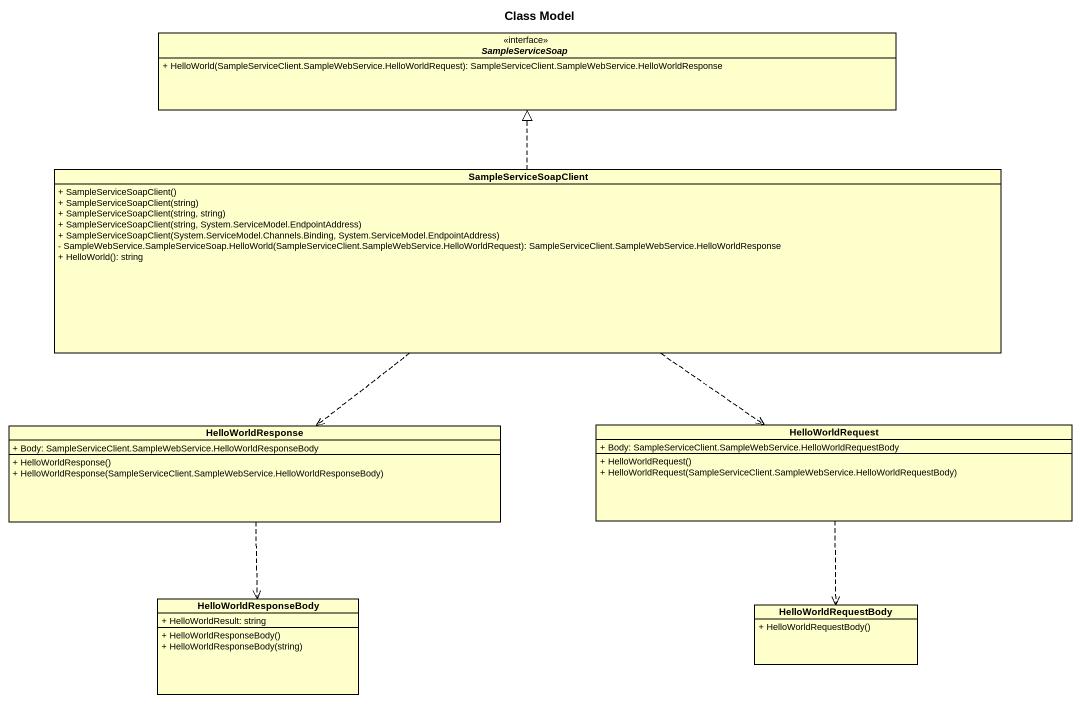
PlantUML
@startuml
title Class Model
hide circle
hide empty members
skinparam classAttributeIconSize 0
interface SampleServiceSoap <<interface>> {
  + HelloWorld(SampleServiceClient.SampleWebService.HelloWorldRequest): SampleServiceClient.SampleWebService.HelloWorldResponse
}
class SampleServiceSoapClient {
  + SampleServiceSoapClient()
  + SampleServiceSoapClient(string)
  + SampleServiceSoapClient(string, string)
  + SampleServiceSoapClient(string, System.ServiceModel.EndpointAddress)
  + SampleServiceSoapClient(System.ServiceModel.Channels.Binding, System.ServiceModel.EndpointAddress)
  - SampleWebService.SampleServiceSoap.HelloWorld(SampleServiceClient.SampleWebService.HelloWorldRequest): SampleServiceClient.SampleWebService.HelloWorldResponse
  + HelloWorld(): string
}
class HelloWorldResponse {
  + Body: SampleServiceClient.SampleWebService.HelloWorldResponseBody
  + HelloWorldResponse()
  + HelloWorldResponse(SampleServiceClient.SampleWebService.HelloWorldResponseBody)
}
class HelloWorldRequest {
  + Body: SampleServiceClient.SampleWebService.HelloWorldRequestBody
  + HelloWorldRequest()
  + HelloWorldRequest(SampleServiceClient.SampleWebService.HelloWorldRequestBody)
}
class HelloWorldResponseBody {
  + HelloWorldResult: string
  + HelloWorldResponseBody()
  + HelloWorldResponseBody(string)
}
class HelloWorldRequestBody {
  + HelloWorldRequestBody()
}
SampleServiceSoapClient .up.|> SampleServiceSoap
SampleServiceSoapClient ..> HelloWorldResponse
SampleServiceSoapClient ..> HelloWorldRequest
HelloWorldResponse ..> HelloWorldResponseBody
HelloWorldRequest ..> HelloWorldRequestBody
@enduml
